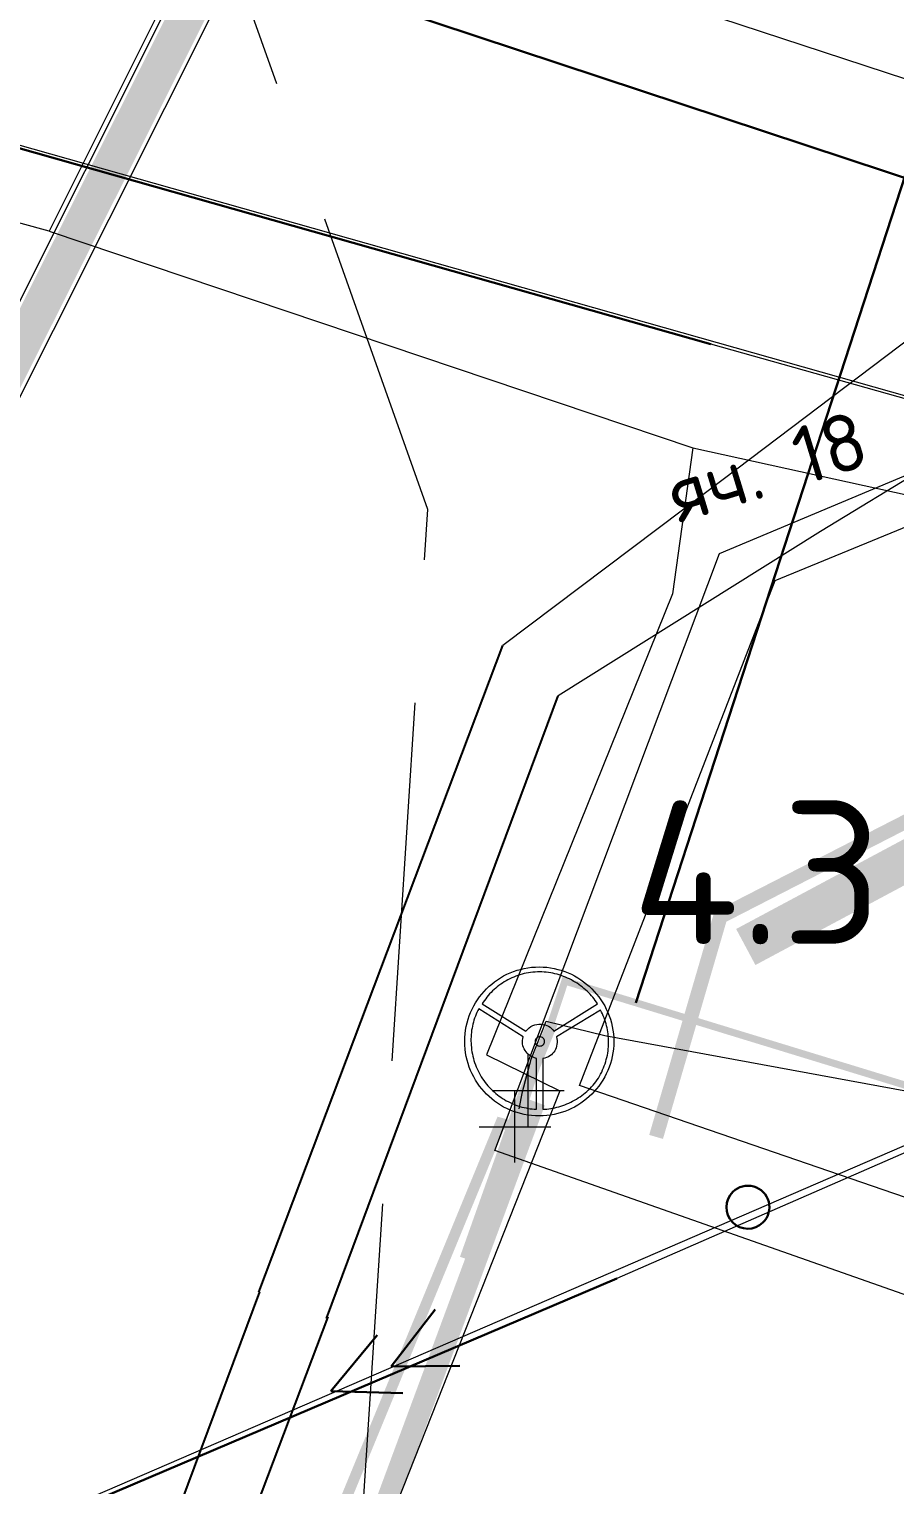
# Model space of a CAD drawing. Header units: millimetres. Extents: x 519 to 9564855, y -810 to 5021775.
# Drawn here: x 9534417.2 to 9534537.9, y 4997399.9 to 4997602.9 of the extents above; entities that cross this region are included whole.
import ezdxf

# ---------------------------------------------------------------- set-up
doc = ezdxf.new("R2010")
doc.units = ezdxf.units.MM
doc.header["$LTSCALE"] = 2
doc.header["$MEASUREMENT"] = 0
doc.header["$PDMODE"] = 2
doc.header["$PDSIZE"] = 5
doc.linetypes.add('92051501$0$GROUND2', pattern=[35, 25, -10])
doc.linetypes.add('DASHED', pattern=[0.75, 0.5, -0.25])
for name, color, linetype in [('Existing roads', 41, 'Continuous'), ('FIBERGLASS', 212, 'Continuous'), ('OilColl&Flowlines', 3, 'Continuous'), ('ROAD_FIELD', 255, '92051501$0$GROUND2'), ('ROAD_GROUND', 9, 'Continuous'), ('SITUATION', 7, 'Continuous'), ('лэп', 1, 'Continuous'), ('нефть', 8, 'Continuous'), ('Эл.выс.', 1, 'Continuous')]:
    doc.layers.add(name, color=color, linetype=linetype)
for name, color, linetype, lineweight in [('PPLINE_GAS', 4, 'GAS_LINE', 30), ('Оптиковолоконный кабель', 220, 'CAB6', 20), ('Электро', 1, 'Continuous', 30), ('Электроснаб', 1, 'Continuous', 18), ('Электроснабжене', 1, 'Continuous', 18)]:
    doc.layers.add(name, color=color, linetype=linetype, lineweight=lineweight)
doc.styles.add('92051501$0$STANDARD', font='simplex.shx')
doc.styles.add('Elect', font='isocpeur.ttf')
doc.styles.get("Standard").update_dxf_attribs({"font": 'isocpeur.ttf', "width": 0.5})
doc.linetypes.add('CAB', pattern='A,0.7,-0.43403,["K",Standard,S=0.9,R=0,X=-0.4,Y=-0.3],-0.8', length=1.93403)
doc.linetypes.add('CAB6', pattern='A,0.9,-0.9,["6",Standard,S=0.9,R=0,X=-0.8,Y=-0.4],11', length=12.8)
doc.linetypes.add('GAS_LINE', pattern='A,0.5,-0.2,["G",92051501$0$STANDARD,S=0.1,R=0,X=-0.1,Y=-0.05],-0.05', length=0.75)

msp = doc.modelspace()

# ---------------------------------------------------------------- linework, layer by layer
at = {"linetype": 'ByBlock', "lineweight": 0, "ltscale": 2}
for p in [(9534486.75, 4997454.9), (9534484.9, 4997449.84)]:
    msp.add_point(p, dxfattribs=at)
at = {"layer": 'Existing roads', "lineweight": 0, "const_width": 5.7, "flags": 128}
msp.add_lwpolyline([(9534619.17238, 4997529.53481), (9534517.08814, 4997474.8968)], dxfattribs=at)
at = {"layer": 'FIBERGLASS', "lineweight": 0, "const_width": 2}
msp.add_lwpolyline([(9534504.58, 4997448.42), (9534513.54, 4997479.12), (9534615.88, 4997531.57), (9534692.3, 4997768.79), (9535205.12249, 4997603.68678), (9535767.37692, 4997422.15728), (9535970.77513, 4997356.48811), (9536109.3207, 4997311.48231), (9536413.59982, 4997213.51771), (9536608.27886, 4997150.66361), (9536821.8264, 4997081.71764), (9537068.05, 4997002.22187)], dxfattribs=at)
at = {"layer": 'FIBERGLASS', "linetype": 'DASHED', "lineweight": 0, "ltscale": 0.07, "const_width": 3}
msp.add_lwpolyline([(9534378.97006, 4997159.89362), (9534487.66482, 4997453.34743)], dxfattribs=at)
at = {"layer": 'OilColl&Flowlines', "color": 6, "linetype": 'ByBlock', "lineweight": 30}
msp.add_line((9534974.39904, 4998919.89514), (9534501.77641, 4997467.12357), dxfattribs=at)
at = {"layer": 'OilColl&Flowlines', "lineweight": 0}
for points in [[(9534488.29097, 4997472.11655), (9534488.29097, 4997472.11655), (9534488.82069, 4997472.10616), (9534489.34003, 4997472.06462), (9534489.85936, 4997471.99191), (9534490.36831, 4997471.90882), (9534490.86688, 4997471.78418), (9534491.35505, 4997471.64915), (9534491.84323, 4997471.48296), (9534492.31063, 4997471.296), (9534492.76764, 4997471.08827), (9534493.21427, 4997470.85976), (9534493.65051, 4997470.61048), (9534494.07637, 4997470.34042), (9534494.48145, 4997470.04959), (9534494.87615, 4997469.73799), (9534495.25007, 4997469.41601), (9534495.6136, 4997469.07324), (9534495.95636, 4997468.70971), (9534496.28874, 4997468.33579), (9534496.60034, 4997467.94109), (9534496.89117, 4997467.53601), (9534497.16122, 4997467.11016), (9534497.4105, 4997466.67391), (9534497.63901, 4997466.22729), (9534497.85713, 4997465.77027), (9534498.04409, 4997465.29248), (9534498.21028, 4997464.81469), (9534498.34531, 4997464.31613), (9534498.45956, 4997463.81757), (9534498.55304, 4997463.30862), (9534498.62575, 4997462.78928), (9534498.66729, 4997462.25956), (9534498.67768, 4997461.72984), (9534498.67768, 4997461.72984), (9534498.66729, 4997461.18973), (9534498.62575, 4997460.66001), (9534498.55304, 4997460.14067), (9534498.45956, 4997459.63172), (9534498.34531, 4997459.13316), (9534498.21028, 4997458.6346), (9534498.04409, 4997458.14642), (9534497.85713, 4997457.67902), (9534497.63901, 4997457.22201), (9534497.4105, 4997456.77538), (9534497.16122, 4997456.33914), (9534496.89117, 4997455.91328), (9534496.60034, 4997455.5082), (9534496.28874, 4997455.1135), (9534495.95636, 4997454.73958), (9534495.6136, 4997454.37605), (9534495.25007, 4997454.03329), (9534494.87615, 4997453.7113), (9534494.48145, 4997453.3997), (9534494.07637, 4997453.10887), (9534493.65051, 4997452.83882), (9534493.21427, 4997452.58953), (9534492.76764, 4997452.36103), (9534492.31063, 4997452.15329), (9534491.84323, 4997451.96633), (9534491.35505, 4997451.81053), (9534490.86688, 4997451.66512), (9534490.36831, 4997451.55086), (9534489.85936, 4997451.45738), (9534489.34003, 4997451.39506), (9534488.82069, 4997451.35352), (9534488.29097, 4997451.34313), (9534488.29097, 4997451.34313), (9534487.75086, 4997451.35352), (9534487.22114, 4997451.39506), (9534486.7018, 4997451.45738), (9534486.19286, 4997451.55086), (9534485.68391, 4997451.66512), (9534485.19573, 4997451.81053), (9534484.70756, 4997451.96633), (9534484.24015, 4997452.15329), (9534483.77275, 4997452.36103), (9534483.32612, 4997452.58953), (9534482.88988, 4997452.83882), (9534482.47441, 4997453.10887), (9534482.06933, 4997453.3997), (9534481.67464, 4997453.7113), (9534481.30071, 4997454.03329), (9534480.93718, 4997454.37605), (9534480.59442, 4997454.73958), (9534480.26204, 4997455.1135), (9534479.96083, 4997455.5082), (9534479.67, 4997455.91328), (9534479.39995, 4997456.33914), (9534479.15067, 4997456.77538), (9534478.92216, 4997457.22201), (9534478.71442, 4997457.67902), (9534478.52746, 4997458.14642), (9534478.37166, 4997458.6346), (9534478.22625, 4997459.13316), (9534478.11199, 4997459.63172), (9534478.01851, 4997460.14067), (9534477.95619, 4997460.66001), (9534477.91465, 4997461.18973), (9534477.90426, 4997461.72984), (9534477.90426, 4997461.72984), (9534477.91465, 4997462.25956), (9534477.95619, 4997462.78928), (9534478.01851, 4997463.30862), (9534478.11199, 4997463.81757), (9534478.22625, 4997464.31613), (9534478.37166, 4997464.81469), (9534478.52746, 4997465.29248), (9534478.71442, 4997465.77027), (9534478.92216, 4997466.22729), (9534479.15067, 4997466.67391), (9534479.39995, 4997467.11016), (9534479.67, 4997467.53601), (9534479.96083, 4997467.94109), (9534480.26204, 4997468.33579), (9534480.59442, 4997468.70971), (9534480.93718, 4997469.07324), (9534481.30071, 4997469.41601), (9534481.67464, 4997469.73799), (9534482.06933, 4997470.04959), (9534482.47441, 4997470.34042), (9534482.88988, 4997470.61048), (9534483.32612, 4997470.85976), (9534483.77275, 4997471.08827), (9534484.24015, 4997471.296), (9534484.70756, 4997471.48296), (9534485.19573, 4997471.64915), (9534485.68391, 4997471.78418), (9534486.19286, 4997471.90882), (9534486.7018, 4997471.99191), (9534487.22114, 4997472.06462), (9534487.75086, 4997472.10616), (9534488.29097, 4997472.11655)], [(9534486.42136, 4997463.15282), (9534486.42136, 4997463.15282), (9534486.6291, 4997463.4021), (9534486.86799, 4997463.62022), (9534487.12766, 4997463.79679), (9534487.38733, 4997463.93182), (9534487.66777, 4997464.0253), (9534487.9586, 4997464.09801), (9534488.24942, 4997464.12917), (9534488.54025, 4997464.12917), (9534488.82069, 4997464.09801), (9534489.10113, 4997464.03569), (9534489.3608, 4997463.9526), (9534489.5997, 4997463.83834), (9534489.8282, 4997463.70331), (9534490.01516, 4997463.53713), (9534490.18135, 4997463.36055), (9534490.31638, 4997463.15282), (9534496.40299, 4997466.96474), (9534496.40299, 4997466.96474), (9534496.25758, 4997467.20364), (9534496.09139, 4997467.43214), (9534495.9252, 4997467.66065), (9534495.74863, 4997467.88916), (9534495.56167, 4997468.10728), (9534495.37471, 4997468.3254), (9534495.16697, 4997468.53313), (9534494.95924, 4997468.74087), (9534494.74112, 4997468.93822), (9534494.523, 4997469.13556), (9534494.2841, 4997469.32252), (9534494.04521, 4997469.4991), (9534493.80631, 4997469.67567), (9534493.55703, 4997469.84186), (9534493.29737, 4997470.00805), (9534493.0377, 4997470.15346), (9534492.76764, 4997470.29888), (9534492.49759, 4997470.44429), (9534492.21715, 4997470.56893), (9534491.93671, 4997470.69357), (9534491.65627, 4997470.80782), (9534491.36544, 4997470.91169), (9534491.07461, 4997471.00517), (9534490.78378, 4997471.08827), (9534490.48257, 4997471.17136), (9534490.18135, 4997471.23368), (9534489.88014, 4997471.296), (9534489.56854, 4997471.34793), (9534489.26732, 4997471.37909), (9534488.95572, 4997471.41025), (9534488.64412, 4997471.42064), (9534488.33252, 4997471.43103), (9534488.33252, 4997471.43103), (9534488.02092, 4997471.42064), (9534487.70932, 4997471.41025), (9534487.39771, 4997471.37909), (9534487.08611, 4997471.34793), (9534486.7849, 4997471.296), (9534486.48368, 4997471.24407), (9534486.18247, 4997471.18175), (9534485.89164, 4997471.10904), (9534485.59043, 4997471.01556), (9534485.30999, 4997470.92208), (9534485.01916, 4997470.8286), (9534484.73872, 4997470.71434), (9534484.46866, 4997470.5897), (9534484.19861, 4997470.46506), (9534483.92855, 4997470.33004), (9534483.66888, 4997470.18462), (9534483.40922, 4997470.03921), (9534483.15994, 4997469.87302), (9534482.91065, 4997469.70683), (9534482.67176, 4997469.54065), (9534482.44325, 4997469.35369), (9534482.21475, 4997469.16672), (9534481.99662, 4997468.97976), (9534481.7785, 4997468.77203), (9534481.57077, 4997468.5643), (9534481.37342, 4997468.35656), (9534481.18646, 4997468.13844), (9534480.9995, 4997467.90993), (9534480.82293, 4997467.68142), (9534480.64635, 4997467.45292), (9534480.49055, 4997467.21402), (9534480.33475, 4997466.96474), (9534486.42136, 4997463.15282)], [(9534487.88589, 4997459.3409), (9534487.88589, 4997459.3409), (9534487.64699, 4997459.42399), (9534487.41849, 4997459.51747), (9534487.18998, 4997459.64211), (9534486.98225, 4997459.77714), (9534486.7849, 4997459.93294), (9534486.60832, 4997460.09913), (9534486.44214, 4997460.28609), (9534486.30711, 4997460.48343), (9534486.18247, 4997460.69117), (9534486.0786, 4997460.90929), (9534486.00589, 4997461.1378), (9534485.95396, 4997461.37669), (9534485.93319, 4997461.62597), (9534485.94357, 4997461.87525), (9534485.98512, 4997462.12453), (9534486.05783, 4997462.3842), (9534479.85696, 4997466.27922), (9534479.85696, 4997466.27922), (9534479.72193, 4997466.02994), (9534479.59729, 4997465.78066), (9534479.48304, 4997465.52099), (9534479.37917, 4997465.26132), (9534479.27531, 4997464.99127), (9534479.18183, 4997464.71083), (9534479.09873, 4997464.44077), (9534479.02603, 4997464.14994), (9534478.9637, 4997463.8695), (9534478.91177, 4997463.57867), (9534478.85984, 4997463.28785), (9534478.82868, 4997462.99702), (9534478.79752, 4997462.6958), (9534478.77674, 4997462.39459), (9534478.76636, 4997462.09337), (9534478.76636, 4997461.79216), (9534478.77674, 4997461.49095), (9534478.79752, 4997461.18973), (9534478.81829, 4997460.87813), (9534478.85984, 4997460.57691), (9534478.90138, 4997460.2757), (9534478.9637, 4997459.97449), (9534479.02603, 4997459.67327), (9534479.09873, 4997459.37206), (9534479.18183, 4997459.07084), (9534479.27531, 4997458.78001), (9534479.37917, 4997458.48919), (9534479.49343, 4997458.19836), (9534479.61807, 4997457.90753), (9534479.75309, 4997457.62709), (9534479.89851, 4997457.34665), (9534480.05431, 4997457.06621), (9534480.05431, 4997457.06621), (9534480.21011, 4997456.79615), (9534480.38668, 4997456.53648), (9534480.55287, 4997456.27682), (9534480.73983, 4997456.02754), (9534480.93718, 4997455.78864), (9534481.13453, 4997455.54975), (9534481.33187, 4997455.32124), (9534481.55, 4997455.10312), (9534481.75773, 4997454.89538), (9534481.98624, 4997454.68765), (9534482.21475, 4997454.4903), (9534482.45364, 4997454.30334), (9534482.69253, 4997454.11638), (9534482.93143, 4997453.95019), (9534483.18071, 4997453.78401), (9534483.44038, 4997453.62821), (9534483.68966, 4997453.4724), (9534483.95971, 4997453.33738), (9534484.21938, 4997453.20235), (9534484.48943, 4997453.07771), (9534484.75949, 4997452.96346), (9534485.03993, 4997452.85959), (9534485.30999, 4997452.75572), (9534485.59043, 4997452.67263), (9534485.88125, 4997452.58953), (9534486.1617, 4997452.51683), (9534486.44214, 4997452.45451), (9534486.73296, 4997452.40257), (9534487.02379, 4997452.35064), (9534487.30423, 4997452.31948), (9534487.59506, 4997452.29871), (9534487.88589, 4997452.27793), (9534487.88589, 4997459.3409)], [(9534485.47816, 4997452.32243), (9534485.958, 4997454.705), (9534487.173, 4997459.267), (9534489.26, 4997464.538), (9534497.443, 4997462.568), (9534559.85, 4997451.103), (9534564.798, 4997452.097), (9534588.027, 4997454.254)], [(9534490.67991, 4997462.3842), (9534490.67991, 4997462.3842), (9534490.74223, 4997462.11415), (9534490.77339, 4997461.84409), (9534490.77339, 4997461.58443), (9534490.75262, 4997461.33514), (9534490.71107, 4997461.08586), (9534490.64875, 4997460.84697), (9534490.55527, 4997460.62885), (9534490.45141, 4997460.42111), (9534490.31638, 4997460.22377), (9534490.15019, 4997460.03681), (9534489.97362, 4997459.88101), (9534489.77627, 4997459.7252), (9534489.55815, 4997459.60056), (9534489.31926, 4997459.4967), (9534489.05959, 4997459.40322), (9534488.77915, 4997459.3409), (9534488.77915, 4997452.27793), (9534488.77915, 4997452.27793), (9534489.05959, 4997452.28832), (9534489.34003, 4997452.30909), (9534489.62047, 4997452.34025), (9534489.90091, 4997452.3818), (9534490.18135, 4997452.43373), (9534490.46179, 4997452.48567), (9534490.74223, 4997452.55837), (9534491.02268, 4997452.63108), (9534491.30312, 4997452.71417), (9534491.58356, 4997452.80766), (9534491.864, 4997452.91152), (9534492.13405, 4997453.01539), (9534492.40411, 4997453.14003), (9534492.67416, 4997453.26467), (9534492.94422, 4997453.3997), (9534493.20388, 4997453.54511), (9534493.46355, 4997453.69053), (9534493.72322, 4997453.85671), (9534493.9725, 4997454.0229), (9534494.22178, 4997454.19947), (9534494.46068, 4997454.37605), (9534494.69957, 4997454.5734), (9534494.92808, 4997454.77074), (9534495.15659, 4997454.97848), (9534495.37471, 4997455.18621), (9534495.58244, 4997455.41472), (9534495.79018, 4997455.64323), (9534495.98752, 4997455.88212), (9534496.17448, 4997456.12102), (9534496.36144, 4997456.3703), (9534496.52763, 4997456.62996), (9534496.69382, 4997456.90002), (9534496.69382, 4997456.90002), (9534496.84962, 4997457.18046), (9534496.99503, 4997457.4609), (9534497.13006, 4997457.75173), (9534497.2547, 4997458.03217), (9534497.35857, 4997458.323), (9534497.46244, 4997458.62421), (9534497.55592, 4997458.91504), (9534497.63901, 4997459.20587), (9534497.71172, 4997459.50708), (9534497.78442, 4997459.8083), (9534497.83636, 4997460.09913), (9534497.8779, 4997460.40034), (9534497.90906, 4997460.70156), (9534497.94022, 4997461.00277), (9534497.95061, 4997461.2936), (9534497.961, 4997461.59481), (9534497.961, 4997461.89603), (9534497.94022, 4997462.18685), (9534497.91945, 4997462.47768), (9534497.88829, 4997462.7789), (9534497.85713, 4997463.06973), (9534497.8052, 4997463.35017), (9534497.75326, 4997463.64099), (9534497.68056, 4997463.92144), (9534497.60785, 4997464.20188), (9534497.52476, 4997464.48232), (9534497.43128, 4997464.76276), (9534497.3378, 4997465.03281), (9534497.22354, 4997465.29248), (9534497.10929, 4997465.56254), (9534496.98465, 4997465.8222), (9534496.84962, 4997466.07148), (9534490.67991, 4997462.3842)], [(9534488.37406, 4997462.3842), (9534488.37406, 4997462.3842), (9534488.23904, 4997462.37382), (9534488.1144, 4997462.33227), (9534488.01053, 4997462.26995), (9534487.90666, 4997462.19724), (9534487.83396, 4997462.09337), (9534487.77164, 4997461.98951), (9534487.73009, 4997461.86487), (9534487.7197, 4997461.72984), (9534487.7197, 4997461.72984), (9534487.73009, 4997461.59481), (9534487.77164, 4997461.48056), (9534487.83396, 4997461.3663), (9534487.90666, 4997461.27282), (9534488.01053, 4997461.18973), (9534488.1144, 4997461.1378), (9534488.23904, 4997461.09625), (9534488.37406, 4997461.08586), (9534488.37406, 4997461.08586), (9534488.50909, 4997461.09625), (9534488.62335, 4997461.1378), (9534488.7376, 4997461.18973), (9534488.83108, 4997461.27282), (9534488.91417, 4997461.3663), (9534488.96611, 4997461.48056), (9534489.00765, 4997461.59481), (9534489.01804, 4997461.72984), (9534489.01804, 4997461.72984), (9534489.00765, 4997461.86487), (9534488.96611, 4997461.98951), (9534488.91417, 4997462.09337), (9534488.83108, 4997462.19724), (9534488.7376, 4997462.26995), (9534488.62335, 4997462.33227), (9534488.50909, 4997462.37382), (9534488.37406, 4997462.3842)]]:
    msp.add_lwpolyline(points, dxfattribs=at)
at = {"layer": 'OilColl&Flowlines', "lineweight": 0, "ltscale": 0.2, "const_width": 1.5}
for points in [[(9534485.93, 4997453.99), (9534490.14384, 4997464.32522)], [(9534477.94, 4997431.46), (9534485.93, 4997453.99)]]:
    msp.add_lwpolyline(points, dxfattribs=at)
at = {"layer": 'PPLINE_GAS', "linetype": 'GAS_LINE', "lineweight": 0, "ltscale": 20}
msp.add_line((9534499, 4997609.2), (9534639.53729, 4997562.96262), dxfattribs=at)
at = {"layer": 'ROAD_FIELD', "lineweight": 0, "flags": 128}
msp.add_lwpolyline([(9534463.24031, 4997389.176), (9534472.75147, 4997535.87979), (9534445.90842, 4997611.55372)], dxfattribs=at)
at = {"layer": 'ROAD_GROUND', "color": 8, "lineweight": 0, "const_width": 5}
msp.add_lwpolyline([(9535202.27428, 4999767.83726), (9535200.76902, 4999762.93566), (9535122.86931, 4999517.83618), (9535033.27181, 4999229.54547), (9534940.67895, 4998947.36694), (9534864.28145, 4998710.17475), (9534802.07713, 4998518.96145), (9534678.40239, 4998118.24331), (9534614.89254, 4997955.27463), (9534347.25828, 4997421.49581)], dxfattribs=at)
at = {"layer": 'ROAD_GROUND', "lineweight": 0}
for points in [[(9535199.40644, 4999768.71788), (9535197.90995, 4999763.84436), (9535120.00733, 4999518.73571), (9535030.42135, 4999230.48081), (9534937.82593, 4998948.29449), (9534861.42861, 4998711.10282), (9534799.21725, 4998519.86789), (9534675.56779, 4998119.23162), (9534612.14807, 4997956.49425), (9534344.5765, 4997422.84045)], [(9535204.85913, 4999766.03502), (9535203.637, 4999762.055), (9535125.737, 4999516.955), (9535036.137, 4999228.655), (9534943.537, 4998946.455), (9534867.137, 4998709.255), (9534804.937, 4998518.055), (9534681.237, 4998117.255), (9534617.637, 4997954.055), (9534353.77902, 4997427.80773)]]:
    msp.add_lwpolyline(points, dxfattribs=at)
at = {"layer": 'SITUATION', "color": 3, "linetype": 'Continuous', "lineweight": 50, "const_width": 1}
msp.add_lwpolyline([(9534420.6035, 4997254.9067), (9534476.34052, 4997234.95935), (9534483.83569, 4997237.45142), (9534548.55758, 4997272.11429), (9534558.36365, 4997299.00404), (9534624.1735, 4997278.82829), (9534677.34838, 4997304.37645), (9534749.01464, 4997509.93136), (9534664.56414, 4997535.73308), (9534644.57292, 4997478.74894), (9534579.57116, 4997443.31543), (9534491.87438, 4997470.15397)], close=True, dxfattribs=at)
at = {"layer": 'лэп'}
for p, q in [((9534449.1884, 4997426.7725, -25.5603), (9534483.1984, 4997516.9563, -25.89)), ((9534458.641, 4997423.0909, -25.5714), (9534490.9417, 4997509.931, -25.7453)), ((9534433.863, 4997385.306, 0.1826), (9534449.3438, 4997426.8404, 0.1826))]:
    msp.add_line(p, q, dxfattribs=at)
at = {"layer": 'лэп', "elevation": 0.2127}
msp.add_lwpolyline([(9534458.8031, 4997423.3487), (9534445.7965, 4997388.8824), (9534455.81492, 4997384.94572)], dxfattribs=at)
at = {"layer": 'нефть', "color": 3, "lineweight": 0, "const_width": 1.5}
msp.add_lwpolyline([(9534484.9, 4997449.84), (9534482.9097, 4997450.3471), (9534433.0255, 4997329.3072), (9534425.0339, 4997310.6116), (9534413.6063, 4997282.0969), (9534413.6063, 4997282.0969)], dxfattribs=at)
at = {"layer": 'Оптиковолоконный кабель', "linetype": 'CAB', "lineweight": 0, "ltscale": 0.5}
for points, elevation in [([(9534420.7442, 4997943.6052), (9534418.7481, 4997930.0996), (9534448.9932, 4997924.8163), (9534467.3142, 4997986.9476), (9534584.9722, 4997952.7334), (9534599.30676, 4997933.42919), (9534419.9538, 4997574.7018), (9534217.7939, 4997630.0899), (9533869.2489, 4997728.4439)], -37.2261), ([(9534419.9538, 4997574.7018), (9534509.7139, 4997544.4721), (9534506.851, 4997524.1348), (9534480.9196, 4997459.8611), (9534491.1763, 4997454.8437), (9534458.4232, 4997372.0821), (9534490.6955, 4997362.9411), (9534491.1492, 4997366.2396)], -37.2261), ([(9534509.7139, 4997544.4721), (9534604.8274, 4997523.5856), (9534620.7339, 4997530.2027), (9534648.6479, 4997530.6139), (9534653.4917, 4997542.6567), (9534658.5342, 4997546.2908), (9534678.6621, 4997547.6605), (9534707.8114, 4997546.9245), (9534746.323, 4997532.7871), (9534747.6706, 4997527.7868), (9534745.3598, 4997516.2862), (9534792.378, 4997501.932), (9534798.66482, 4997500.27133)], -39.9038)]:
    msp.add_lwpolyline(points, dxfattribs=dict(at, elevation=elevation))
at = {"layer": 'Эл.выс.', "color": 1, "lineweight": 13}
for p, q in [((9534545.8822, 4997564.2254, -21.8126), (9534512.0275, 4997538.6489, -21.8126)), ((9534556.9956, 4997550.7768, -22.3739), (9534527.5089, 4997532.8099, -22.3739)), ((9534512.0275, 4997538.6489, -25.4142), (9534483.1984, 4997516.9563, -25.89)), ((9534527.5089, 4997532.8099, -22.3739), (9534490.9417, 4997509.931, -22.3739))]:
    msp.add_line(p, q, dxfattribs=at)
at = {"layer": 'Эл.выс.', "color": 1, "lineweight": 13, "flags": 128}
for points, elevation in [([(9534656.1173, 4997518.3622), (9534579.0074, 4997540.1742), (9534512.2057, 4997558.9493)], 18.1559), ([(9534657.8963, 4997497.9345), (9534584.4862, 4997465.9317), (9534499.12584, 4997428.69427)], -24.96106)]:
    msp.add_lwpolyline(points, dxfattribs=dict(at, elevation=elevation))
at = {"layer": 'Электро'}
for p, q in [((9532669.88214, 4998080.7316, 0), (9534512.2057, 4997558.9493, 18.1559)), ((9534652.06417, 4997544.79901, 0), (9534243.19076, 4997680.08781, 0)), ((9534325.11914, 4997354.6866), (9534499.12584, 4997428.69427, -24.96106)), ((9534467.62587, 4997416.39304), (9534473.7691, 4997424.34566)), ((9534465.68947, 4997420.77633), (9534459.21348, 4997412.95244)), ((9534477.23424, 4997416.50188), (9534467.62587, 4997416.39304)), ((9534459.21348, 4997412.95244), (9534469.25652, 4997412.70185))]:
    msp.add_line(p, q, dxfattribs=at)
for start, end in [(134.4307859, 314.4307859), (314.4307859, 134.4307859)]:
    msp.add_arc((9534517.38555, 4997438.6186), 3, start, end, dxfattribs=at)
at = {"layer": 'Электроснаб', "color": 1, "linetype": 'ByBlock', "lineweight": 0}
msp.add_line((9532669.88214, 4998080.7316, 0), (9534655.68214, 4997518.8316, 0), dxfattribs=at)
msp.add_line((9532669.88214, 4998080.7316, 0), (9534655.68214, 4997518.8316, 0), dxfattribs=at)
at = {"layer": 'Электроснаб', "color": 1, "lineweight": 0}
for p, q in [((9534652.06417, 4997544.79901, 0), (9534243.19076, 4997680.08781, 0)), ((9534521.19535, 4997525.97909, -0.00006), (9534575.08517, 4997548.25361, -0.00006)), ((9534493.91153, 4997455.6079, -0.00006), (9534521.19535, 4997525.97909, -0.00006)), ((9534325.11914, 4997354.6866), (9534655.71914, 4997497.5866)), ((9534580.74321, 4997425.7341, -0.00006), (9534493.91153, 4997455.6079, -0.00006)), ((9534467.62587, 4997416.39304), (9534473.7691, 4997424.34566)), ((9534465.68947, 4997420.77633), (9534459.21348, 4997412.95244)), ((9534477.23424, 4997416.50188), (9534467.62587, 4997416.39304)), ((9534459.21348, 4997412.95244), (9534469.25652, 4997412.70185))]:
    msp.add_line(p, q, dxfattribs=at)
at = {"layer": 'Электроснаб', "color": 1, "lineweight": 0, "ltscale": 0.05}
for p, q in [((9534513.40097, 4997529.74888, -0.00006), (9534578.33236, 4997556.9975, -0.00006)), ((9534482.10569, 4997446.54699, -0.00006), (9534513.40097, 4997529.74888, -0.00006)), ((9534577.43671, 4997412.92902, -0.00006), (9534482.10569, 4997446.54699, -0.00006))]:
    msp.add_line(p, q, dxfattribs=at)
at = {"layer": 'Электроснаб', "color": 1, "lineweight": 0}
for start, end in [(134.4307859, 314.4307859), (314.4307859, 134.4307859)]:
    msp.add_arc((9534517.38555, 4997438.6186), 3, start, end, dxfattribs=at)
at = {"layer": 'Электроснабжене', "color": 1, "linetype": 'ByBlock', "lineweight": 0}
msp.add_line((9532669.88214, 4998080.7316, 0), (9534655.68214, 4997518.8316, 0), dxfattribs=at)
msp.add_line((9532669.88214, 4998080.7316, 0), (9534655.68214, 4997518.8316, 0), dxfattribs=at)
at = {"layer": 'Электроснабжене', "color": 1, "lineweight": 0}
for p, q in [((9534652.06417, 4997544.79901, 0), (9534243.19076, 4997680.08781, 0)), ((9534521.19535, 4997525.97909, -0.00006), (9534575.08517, 4997548.25361, -0.00006)), ((9534493.91153, 4997455.6079, -0.00006), (9534521.19535, 4997525.97909, -0.00006)), ((9534325.11914, 4997354.6866), (9534655.71914, 4997497.5866)), ((9534580.74321, 4997425.7341, -0.00006), (9534493.91153, 4997455.6079, -0.00006)), ((9534467.62587, 4997416.39304), (9534473.7691, 4997424.34566)), ((9534465.68947, 4997420.77633), (9534459.21348, 4997412.95244)), ((9534477.23424, 4997416.50188), (9534467.62587, 4997416.39304)), ((9534459.21348, 4997412.95244), (9534469.25652, 4997412.70185))]:
    msp.add_line(p, q, dxfattribs=at)
at = {"layer": 'Электроснабжене', "color": 1, "lineweight": 0, "ltscale": 0.05}
for p, q in [((9534513.40097, 4997529.74888, -0.00006), (9534578.33236, 4997556.9975, -0.00006)), ((9534482.10569, 4997446.54699, -0.00006), (9534513.40097, 4997529.74888, -0.00006)), ((9534577.43671, 4997412.92902, -0.00006), (9534482.10569, 4997446.54699, -0.00006))]:
    msp.add_line(p, q, dxfattribs=at)
at = {"layer": 'Электроснабжене', "color": 1, "lineweight": 0}
for start, end in [(134.4307859, 314.4307859), (314.4307859, 134.4307859)]:
    msp.add_arc((9534517.38555, 4997438.6186), 3, start, end, dxfattribs=at)

# ---------------------------------------------------------------- texts
at = {"layer": 'OilColl&Flowlines', "lineweight": 0, "style": 'Elect'}
msp.add_text('4.3', height=20, rotation=0, dxfattribs=at).set_placement((9534501.13669, 4997475.28549))
at = {"layer": 'Электро'}
msp.add_text('яч. 18', height=8, rotation=17, dxfattribs=at).set_placement((9534507.71082, 4997533.93052, -0.00006))
at = {"layer": 'Электроснаб', "color": 1, "lineweight": 0}
msp.add_text('яч. 18', height=8, rotation=17, dxfattribs=at).set_placement((9534507.71082, 4997533.93052, -0.00006))
at = {"layer": 'Электроснабжене', "color": 1, "lineweight": 0}
msp.add_text('яч. 18', height=8, rotation=17, dxfattribs=at).set_placement((9534507.71082, 4997533.93052, -0.00006))

doc.saveas('drawing.dxf')
